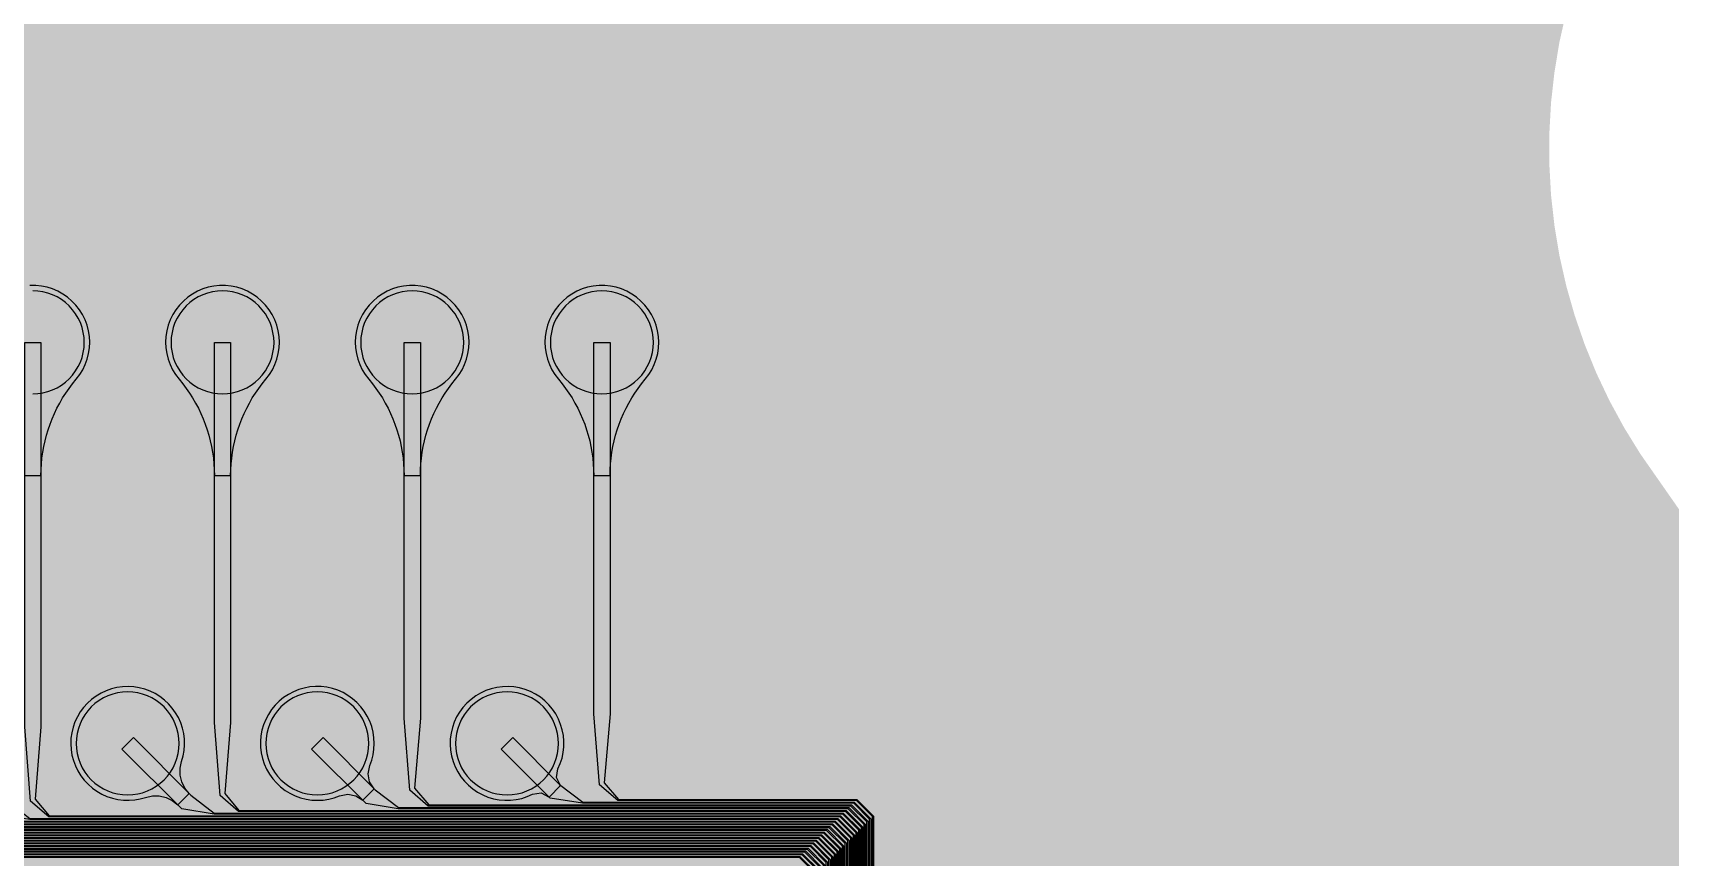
# Model space of a CAD drawing. Header units: metres. Extents: x -7220 to 10980, y -29667 to 1833.
# Drawn here: x 7943 to 10980, y -23992 to -22471 of the extents above; entities that cross this region are included whole.
import ezdxf

# ---------------------------------------------------------------- set-up
doc = ezdxf.new("R2010")
doc.units = ezdxf.units.M
for name, color, linetype in [('Metal1', 4, 'CONTINUOUS'), ('Polyimide', 7, 'CONTINUOUS'), ('Polyimide_Negative', 5, 'CONTINUOUS')]:
    doc.layers.add(name, color=color, linetype=linetype)

msp = doc.modelspace()

# ---------------------------------------------------------------- hatches: boundary and pattern name
at = {"layer": 'Polyimide'}
msp.add_hatch(color=7, dxfattribs=at).paths.add_polyline_path([(4099.4, -13861.6), (4142.6, -14152.8), (4214.2, -14438.4), (4313.4, -14715.5), (4439.2, -14981.7), (4590.6, -15234.2), (4766, -15470.7), (4963.7, -15688.8), (5181.8, -15886.5), (5418.3, -16061.9), (5670.8, -16213.3), (5936.9, -16339.1), (6214.1, -16438.3), (6499.7, -16509.9), (6790.9, -16553.1), (7085, -16567.5), (9980.4, -16567.5), (10058.8, -16571.4), (10136.4, -16582.9), (10212.6, -16601.9), (10286.5, -16628.4), (10357.5, -16662), (10424.8, -16702.3), (10487.9, -16749.1), (10546.1, -16801.8), (10598.8, -16860), (10645.6, -16923), (10685.9, -16990.4), (10719.5, -17061.4), (10745.9, -17135.3), (10765, -17211.4), (10776.5, -17289.1), (10780.4, -17367.5), (10780.4, -21957.3), (10741.6, -22012.9), (10706, -22070.6), (10673.6, -22130.1), (10644.5, -22191.4), (10618.9, -22254.2), (10596.8, -22318.2), (10578.3, -22383.5), (10563.4, -22449.6), (10552.2, -22516.5), (10544.7, -22583.8), (10541, -22651.5), (10541, -22719.3), (10544.7, -22787), (10552.2, -22854.4), (10563.4, -22921.2), (10578.3, -22987.4), (10596.8, -23052.6), (10618.9, -23116.7), (10644.5, -23179.5), (10673.6, -23240.7), (10706, -23300.3), (10741.6, -23357.9), (10780.4, -23413.5), (10780.4, -28667.5), (10776.5, -28745.9), (10765, -28823.6), (10745.9, -28899.7), (10719.5, -28973.6), (10685.9, -29044.6), (10645.6, -29112), (10598.8, -29175), (10546.1, -29233.2), (10487.9, -29285.9), (10424.8, -29332.7), (10357.5, -29373), (10286.5, -29406.6), (10212.6, -29433.1), (10136.4, -29452.1), (10058.8, -29463.6), (9980.4, -29467.5), (-6219.6, -29467.5), (-6298, -29463.6), (-6375.7, -29452.1), (-6451.9, -29433.1), (-6525.8, -29406.6), (-6596.7, -29373), (-6664.1, -29332.7), (-6727.1, -29285.9), (-6785.3, -29233.2), (-6838, -29175), (-6884.8, -29112), (-6925.2, -29044.6), (-6958.7, -28973.6), (-6985.2, -28899.7), (-7004.3, -28823.6), (-7015.8, -28745.9), (-7019.6, -28667.5), (-7019.6, -23426.3), (-6979.4, -23370.1), (-6942.3, -23311.6), (-6908.7, -23251.2), (-6878.5, -23189), (-6851.8, -23125.1), (-6828.8, -23059.9), (-6809.5, -22993.4), (-6794, -22926), (-6782.4, -22857.8), (-6774.6, -22789.1), (-6770.7, -22720), (-6770.7, -22650.8), (-6774.6, -22581.8), (-6782.4, -22513), (-6794, -22444.8), (-6809.5, -22377.4), (-6828.8, -22311), (-6851.8, -22245.7), (-6878.5, -22181.9), (-6908.7, -22119.7), (-6942.3, -22059.2), (-6979.4, -22000.8), (-7019.6, -21944.5), (-7019.6, -17367.5), (-7015.8, -17289.1), (-7004.3, -17211.4), (-6985.2, -17135.3), (-6958.7, -17061.4), (-6925.2, -16990.4), (-6884.8, -16923), (-6838, -16860), (-6785.3, -16801.8), (-6727.1, -16749.1), (-6664.1, -16702.3), (-6596.7, -16662), (-6525.8, -16628.4), (-6451.9, -16601.9), (-6375.7, -16582.9), (-6298, -16571.4), (-6219.6, -16567.5), (-3314, -16567.5), (-3019.9, -16553.1), (-2728.7, -16509.9), (-2443.1, -16438.3), (-2165.9, -16339.1), (-1899.8, -16213.3), (-1647.3, -16061.9), (-1410.8, -15886.5), (-1192.7, -15688.8), (-995, -15470.7), (-819.6, -15234.2), (-668.2, -14981.7), (-542.4, -14715.5), (-443.2, -14438.4), (-371.6, -14152.8), (-328.4, -13861.6), (-314, -13567.5), (-314, -13373.5), (-317.5, -13328.1), (-327.7, -13283.8), (-344.6, -13241.5), (-367.6, -13202.3), (-396.4, -13167), (-430.1, -13136.5), (-468, -13111.4), (-509.3, -13092.3), (-509.3, -13092.3), (-578.2, -13061.3), (-642.2, -13021.2), (-700.3, -12973), (-751.3, -12917.3), (-794.4, -12855.3), (-828.7, -12788.1), (-853.7, -12716.8), (-868.9, -12642.8), (-874, -12567.5), (-868.9, -12492.2), (-853.7, -12418.2), (-828.7, -12346.9), (-794.4, -12279.7), (-751.3, -12217.7), (-700.3, -12162), (-642.2, -12113.8), (-578.2, -12073.7), (-509.3, -12042.7), (-509.3, -12042.7), (-468, -12023.6), (-430.1, -11998.5), (-396.4, -11968), (-367.6, -11932.7), (-344.6, -11893.5), (-327.7, -11851.2), (-317.5, -11806.9), (-314, -11761.5), (-314, -11074.3), (-317.5, -11028.9), (-327.7, -10984.6), (-344.6, -10942.4), (-367.6, -10903.1), (-396.4, -10867.8), (-430.1, -10837.3), (-468, -10812.2), (-509.3, -10793.2), (-509.3, -10793.2), (-578.2, -10762.1), (-642.2, -10722.1), (-700.3, -10673.8), (-751.3, -10618.1), (-794.4, -10556.1), (-828.7, -10488.9), (-853.7, -10417.6), (-868.9, -10343.7), (-874, -10268.3), (-868.9, -10193), (-853.7, -10119), (-828.7, -10047.8), (-794.4, -9980.5), (-751.3, -9918.5), (-700.3, -9862.9), (-642.2, -9814.6), (-578.2, -9774.6), (-509.3, -9743.5), (-509.3, -9743.5), (-468, -9724.5), (-430.1, -9699.4), (-396.4, -9668.8), (-367.6, -9633.5), (-344.6, -9594.3), (-327.7, -9552), (-317.5, -9507.7), (-314, -9462.4), (-314, -8775.1), (-317.5, -8729.8), (-327.7, -8685.5), (-344.6, -8643.2), (-367.6, -8604), (-396.4, -8568.7), (-430.1, -8538.1), (-468, -8513), (-509.3, -8494), (-509.3, -8494), (-578.2, -8462.9), (-642.2, -8422.9), (-700.3, -8374.6), (-751.3, -8319), (-794.4, -8257), (-828.7, -8189.7), (-853.7, -8118.5), (-868.9, -8044.5), (-874, -7969.2), (-868.9, -7893.8), (-853.7, -7819.9), (-828.7, -7748.6), (-794.4, -7681.4), (-751.3, -7619.4), (-700.3, -7563.7), (-642.2, -7515.4), (-578.2, -7475.4), (-509.3, -7444.3), (-509.3, -7444.3), (-468, -7425.3), (-430.1, -7400.2), (-396.4, -7369.7), (-367.6, -7334.4), (-344.6, -7295.1), (-327.7, -7252.9), (-317.5, -7208.6), (-314, -7163.2), (-314, -6476), (-317.5, -6430.6), (-327.7, -6386.3), (-344.6, -6344), (-367.6, -6304.8), (-396.4, -6269.5), (-430.1, -6239), (-468, -6213.9), (-509.3, -6194.8), (-509.3, -6194.8), (-578.2, -6163.8), (-642.2, -6123.7), (-700.3, -6075.5), (-751.3, -6019.8), (-794.4, -5957.8), (-828.7, -5890.6), (-853.7, -5819.3), (-868.9, -5745.3), (-874, -5670), (-868.9, -5594.7), (-853.7, -5520.7), (-828.7, -5449.4), (-794.4, -5382.2), (-751.3, -5320.2), (-700.3, -5264.5), (-642.2, -5216.3), (-578.2, -5176.2), (-509.3, -5145.2), (-509.3, -5145.2), (-468, -5126.1), (-430.1, -5101), (-396.4, -5070.5), (-367.6, -5035.2), (-344.6, -4996), (-327.7, -4953.7), (-317.5, -4909.4), (-314, -4864), (-314, 380), (-314, 1532.5), (-269, 1532.5), (-268.8, 1525.6), (-268.1, 1518.8), (-267, 1512), (-265.4, 1505.3), (-263.4, 1498.7), (-261, 1492.3), (-258.2, 1486.1), (-254.9, 1480), (-251.3, 1474.2), (-247.3, 1468.6), (-242.9, 1463.3), (-238.2, 1458.3), (-233.2, 1453.6), (-227.9, 1449.2), (-222.3, 1445.2), (-216.5, 1441.6), (-210.4, 1438.3), (-204.2, 1435.5), (-197.8, 1433.1), (-191.2, 1431.1), (-184.5, 1429.5), (-177.7, 1428.4), (-170.9, 1427.7), (-164, 1427.5), (-157.1, 1427.7), (-150.3, 1428.4), (-143.5, 1429.5), (-136.8, 1431.1), (-130.2, 1433.1), (-123.8, 1435.5), (-117.6, 1438.3), (-111.5, 1441.6), (-105.7, 1445.2), (-100.1, 1449.2), (-94.8, 1453.6), (-89.8, 1458.3), (-85.1, 1463.3), (-80.7, 1468.6), (-76.7, 1474.2), (-73.1, 1480), (-69.8, 1486.1), (-67, 1492.3), (-64.6, 1498.7), (-62.6, 1505.3), (-61, 1512), (-59.9, 1518.8), (-59.2, 1525.6), (-59, 1532.5), (1786, 1532.5), (3835, 1532.5), (3835.2, 1539), (3835.9, 1545.6), (3836.9, 1552), (3838.4, 1558.4), (3840.3, 1564.6), (3842.6, 1570.8), (3845.3, 1576.7), (3848.4, 1582.5), (3851.9, 1588.1), (3855.7, 1593.4), (3859.8, 1598.4), (3864.3, 1603.2), (3869.1, 1607.7), (3874.1, 1611.8), (3879.4, 1615.6), (3885, 1619.1), (3890.8, 1622.2), (3896.7, 1624.9), (3902.9, 1627.2), (3909.1, 1629.1), (3915.5, 1630.6), (3921.9, 1631.6), (3928.5, 1632.3), (3935, 1632.5), (3941.5, 1632.3), (3948.1, 1631.6), (3954.5, 1630.6), (3960.9, 1629.1), (3967.1, 1627.2), (3973.3, 1624.9), (3979.2, 1622.2), (3985, 1619.1), (3990.6, 1615.6), (3995.9, 1611.8), (4000.9, 1607.7), (4005.7, 1603.2), (4010.2, 1598.4), (4014.3, 1593.4), (4018.1, 1588.1), (4021.6, 1582.5), (4024.7, 1576.7), (4027.4, 1570.8), (4029.7, 1564.6), (4031.6, 1558.4), (4033.1, 1552), (4034.1, 1545.6), (4034.8, 1539), (4035, 1532.5), (4085, 1532.5), (4085, 380), (4085, 330), (4085, -4864), (4088.5, -4909.4), (4098.7, -4953.7), (4115.6, -4996), (4138.6, -5035.2), (4167.4, -5070.5), (4201.1, -5101), (4239, -5126.1), (4280.3, -5145.2), (4280.3, -5145.2), (4349.2, -5176.2), (4413.2, -5216.3), (4471.3, -5264.5), (4522.3, -5320.2), (4565.4, -5382.2), (4599.7, -5449.4), (4624.7, -5520.7), (4639.9, -5594.7), (4645, -5670), (4639.9, -5745.3), (4624.7, -5819.3), (4599.7, -5890.6), (4565.4, -5957.8), (4522.3, -6019.8), (4471.3, -6075.5), (4413.2, -6123.7), (4349.2, -6163.8), (4280.3, -6194.8), (4239, -6213.9), (4201.1, -6239), (4167.4, -6269.5), (4138.6, -6304.8), (4115.6, -6344), (4098.7, -6386.3), (4088.5, -6430.6), (4085, -6476), (4085, -13567.5), (4099.4, -13861.6)])
at = {"layer": 'Polyimide_Negative'}
h = msp.add_hatch(color=7, dxfattribs=at)
h.paths.add_polyline_path([(-677.7, -11900.1), (-672.7, -11897), (-514, -11825.4), (-514, -11010.5), (-672.7, -10938.9), (-759.7, -10884.5), (-838.5, -10818.9), (-907.8, -10743.4), (-966.3, -10659.2), (-1013, -10567.8), (-1046.9, -10471.1), (-1067.5, -10370.6), (-1074.5, -10268.3), (-1040.7, -9768.4), (-677.7, -9600.9), (-672.7, -9597.8), (-514, -9526.2), (-514, -8711.3), (-672.7, -8639.7), (-759.7, -8585.3), (-838.5, -8519.8), (-907.8, -8444.2), (-966.3, -8360), (-1013, -8268.7), (-1046.9, -8171.9), (-1067.5, -8071.5), (-1074.5, -7969.2), (-1067.5, -7866.9), (-1046.9, -7766.4), (-1013, -7669.7), (-966.3, -7578.3), (-907.8, -7494.1), (-838.5, -7418.6), (-723.4, -7322.8), (-677.7, -7301.8), (-672.7, -7298.6), (-514, -7227), (-514, -6412.1), (-672.7, -6340.5), (-759.7, -6286.2), (-838.5, -6220.6), (-907.8, -6145), (-966.3, -6060.8), (-1013, -5969.5), (-1046.9, -5872.8), (-1067.5, -5772.3), (-1074.5, -5670), (-1067.5, -5567.7), (-1046.9, -5467.2), (-1013, -5370.5), (-966.3, -5279.2), (-907.8, -5195), (-838.5, -5119.4), (-723.4, -5023.7), (-677.7, -5002.6), (-672.7, -4999.5), (-514, -4927.9), (-514, 1732.5), (166.5, 1732.5), (1786, 1732.5), (3699.2, 1732.5), (3768.3, 1782), (3784.9, 1792.4), (3802.3, 1801.7), (3820.2, 1809.8), (3838.5, 1816.7), (3857.3, 1822.4), (3876.5, 1826.8), (3895.8, 1830), (3915.4, 1832), (3935, 1832.6), (3954.6, 1832), (3974.2, 1830), (3993.5, 1826.8), (4012.7, 1822.4), (4031.5, 1816.7), (4049.8, 1809.8), (4067.7, 1801.7), (4085.1, 1792.4), (4101.7, 1782), (4285, 1650.7), (4285, -4927.9), (4443.7, -4999.5), (4530.7, -5053.8), (4609.5, -5119.4), (4678.8, -5195), (4737.3, -5279.2), (4784, -5370.5), (4817.9, -5467.2), (4838.5, -5567.7), (4845.5, -5670), (4838.5, -5772.3), (4817.9, -5872.8), (4784, -5969.5), (4737.3, -6060.8), (4678.8, -6145), (4609.5, -6220.6), (4530.7, -6286.2), (4443.7, -6340.5), (4285, -6412.1), (4285, -13562.6), (4298.7, -13841.9), (4339, -14113.7), (4405.8, -14380.2), (4498.4, -14638.9), (4615.8, -14887.3), (4757.1, -15123), (4920.8, -15343.6), (5105.3, -15547.2), (5308.9, -15731.7), (5529.5, -15895.4), (5765.2, -16036.7), (6013.6, -16154.1), (6272.3, -16246.7), (6538.8, -16313.5), (6810.6, -16353.8), (7089.9, -16367.5), (9985.3, -16367.5), (10078.4, -16372.1), (10175.5, -16386.5), (10270.7, -16410.3), (10363.2, -16443.4), (10451.9, -16485.4), (10536.1, -16535.8), (10614.9, -16594.3), (10687.7, -16660.2), (10753.6, -16733), (10812, -16811.8), (10862.5, -16896), (10904.5, -16984.7), (10937.5, -17077.1), (10961.4, -17172.4), (10975.8, -17269.5), (10980.4, -17362.6), (10980.4, -22020.1), (10908.8, -22122.8), (10879, -22171), (10851.9, -22220.8), (10827.6, -22272.1), (10806.2, -22324.6), (10787.7, -22378.2), (10772.2, -22432.8), (10759.7, -22488.1), (10750.4, -22544.1), (10744.1, -22600.4), (10741, -22657.1), (10741, -22713.8), (10744.1, -22770.4), (10750.4, -22826.8), (10759.7, -22882.7), (10772.2, -22938.1), (10787.7, -22992.6), (10806.2, -23046.2), (10827.6, -23098.8), (10851.9, -23150), (10879, -23199.8), (10908.8, -23248.1), (10980.4, -23350.7), (10980.4, -28672.4), (10975.8, -28765.5), (10961.4, -28862.6), (10937.5, -28957.9), (10904.5, -29050.3), (10862.5, -29139), (10812, -29223.2), (10753.6, -29302), (10687.7, -29374.8), (10614.9, -29440.7), (10536.1, -29499.2), (10451.9, -29549.6), (10363.2, -29591.6), (10270.7, -29624.7), (10175.5, -29648.5), (10078.4, -29662.9), (9985.3, -29667.5), (-6224.5, -29667.5), (-6317.7, -29662.9), (-6414.8, -29648.5), (-6510, -29624.7), (-6602.4, -29591.6), (-6691.1, -29549.6), (-6775.3, -29499.2), (-6854.2, -29440.7), (-6926.9, -29374.8), (-6992.8, -29302), (-7051.3, -29223.2), (-7101.8, -29139), (-7143.7, -29050.3), (-7176.8, -28957.9), (-7200.6, -28862.6), (-7215.1, -28765.5), (-7219.6, -28672.4), (-7219.6, -23362.1), (-7145.3, -23258.2), (-7114.3, -23209.4), (-7086.1, -23158.8), (-7060.8, -23106.7), (-7038.6, -23053.3), (-7019.3, -22998.7), (-7003.2, -22943.1), (-6990.2, -22886.7), (-6980.5, -22829.7), (-6973.9, -22772.2), (-6970.7, -22714.4), (-6970.7, -22656.5), (-6973.9, -22598.7), (-6980.5, -22541.2), (-6990.2, -22484.1), (-7003.2, -22427.7), (-7019.3, -22372.1), (-7038.6, -22317.6), (-7060.8, -22264.1), (-7086.1, -22212.1), (-7114.3, -22161.5), (-7145.3, -22112.6), (-7219.6, -22008.7), (-7219.6, -17362.6), (-7215.1, -17269.5), (-7200.6, -17172.4), (-7176.8, -17077.1), (-7143.7, -16984.7), (-7101.8, -16896), (-7051.3, -16811.8), (-6992.8, -16733), (-6926.9, -16660.2), (-6854.2, -16594.3), (-6775.3, -16535.8), (-6691.1, -16485.4), (-6602.4, -16443.4), (-6510, -16410.3), (-6414.8, -16386.5), (-6317.7, -16372.1), (-6224.5, -16367.5), (-3318.9, -16367.5), (-3039.6, -16353.8), (-2767.8, -16313.5), (-2501.3, -16246.7), (-2242.6, -16154.1), (-1994.2, -16036.7), (-1758.5, -15895.4), (-1537.9, -15731.7), (-1334.3, -15547.2), (-1149.8, -15343.6), (-986.1, -15123), (-844.8, -14887.3), (-727.4, -14638.9), (-634.8, -14380.2), (-568, -14113.7), (-527.7, -13841.9), (-514, -13562.6), (-514, -13309.6), (-672.7, -13238), (-759.7, -13183.7), (-838.5, -13118.1), (-907.8, -13042.5), (-966.3, -12958.3), (-1013, -12867), (-1046.9, -12770.2), (-1067.5, -12669.8), (-1074.5, -12567.5), (-1040.7, -12067.5), (-677.7, -11900.1)])
h.paths.add_polyline_path([(4085, -13567.5), (4085, -6476), (4088.5, -6430.6), (4098.7, -6386.3), (4115.6, -6344), (4138.6, -6304.8), (4167.4, -6269.5), (4201.1, -6239), (4239, -6213.9), (4280.3, -6194.8), (4349.2, -6163.8), (4413.2, -6123.7), (4471.3, -6075.5), (4522.3, -6019.8), (4565.4, -5957.8), (4599.7, -5890.6), (4624.7, -5819.3), (4639.9, -5745.3), (4645, -5670), (4639.9, -5594.7), (4624.7, -5520.7), (4599.7, -5449.4), (4565.4, -5382.2), (4522.3, -5320.2), (4471.3, -5264.5), (4413.2, -5216.3), (4349.2, -5176.2), (4280.3, -5145.2), (4280.3, -5145.2), (4239, -5126.1), (4201.1, -5101), (4167.4, -5070.5), (4138.6, -5035.2), (4115.6, -4996), (4098.7, -4953.7), (4088.5, -4909.4), (4085, -4864), (4085, 330), (4085, 380), (4085, 1532.5), (4035, 1532.5), (4034.8, 1539), (4034.1, 1545.6), (4033.1, 1552), (4031.6, 1558.4), (4029.7, 1564.6), (4027.4, 1570.8), (4024.7, 1576.7), (4021.6, 1582.5), (4018.1, 1588.1), (4014.3, 1593.4), (4010.2, 1598.4), (4005.7, 1603.2), (4000.9, 1607.7), (3995.9, 1611.8), (3990.6, 1615.6), (3985, 1619.1), (3979.2, 1622.2), (3973.3, 1624.9), (3967.1, 1627.2), (3960.9, 1629.1), (3954.5, 1630.6), (3948.1, 1631.6), (3941.5, 1632.3), (3935, 1632.5), (3928.5, 1632.3), (3921.9, 1631.6), (3915.5, 1630.6), (3909.1, 1629.1), (3902.9, 1627.2), (3896.7, 1624.9), (3890.8, 1622.2), (3885, 1619.1), (3879.4, 1615.6), (3874.1, 1611.8), (3869.1, 1607.7), (3864.3, 1603.2), (3859.8, 1598.4), (3855.7, 1593.4), (3851.9, 1588.1), (3848.4, 1582.5), (3845.3, 1576.7), (3842.6, 1570.8), (3840.3, 1564.6), (3838.4, 1558.4), (3836.9, 1552), (3835.9, 1545.6), (3835.2, 1539), (3835, 1532.5), (1786, 1532.5), (-59, 1532.5), (-59.2, 1525.6), (-59.9, 1518.8), (-61, 1512), (-62.6, 1505.3), (-64.6, 1498.7), (-67, 1492.3), (-69.8, 1486.1), (-73.1, 1480), (-76.7, 1474.2), (-80.7, 1468.6), (-85.1, 1463.3), (-89.8, 1458.3), (-94.8, 1453.6), (-100.1, 1449.2), (-105.7, 1445.2), (-111.5, 1441.6), (-117.6, 1438.3), (-123.8, 1435.5), (-130.2, 1433.1), (-136.8, 1431.1), (-143.5, 1429.5), (-150.3, 1428.4), (-157.1, 1427.7), (-164, 1427.5), (-170.9, 1427.7), (-177.7, 1428.4), (-184.5, 1429.5), (-191.2, 1431.1), (-197.8, 1433.1), (-204.2, 1435.5), (-210.4, 1438.3), (-216.5, 1441.6), (-222.3, 1445.2), (-227.9, 1449.2), (-233.2, 1453.6), (-238.2, 1458.3), (-242.9, 1463.3), (-247.3, 1468.6), (-251.3, 1474.2), (-254.9, 1480), (-258.2, 1486.1), (-261, 1492.3), (-263.4, 1498.7), (-265.4, 1505.3), (-267, 1512), (-268.1, 1518.8), (-268.8, 1525.6), (-269, 1532.5), (-314, 1532.5), (-314, 380), (-314, -4864), (-317.5, -4909.4), (-327.7, -4953.7), (-344.6, -4996), (-367.6, -5035.2), (-396.4, -5070.5), (-430.1, -5101), (-468, -5126.1), (-509.3, -5145.2), (-509.3, -5145.2), (-578.2, -5176.2), (-642.2, -5216.3), (-700.3, -5264.5), (-751.3, -5320.2), (-794.4, -5382.2), (-828.7, -5449.4), (-853.7, -5520.7), (-868.9, -5594.7), (-874, -5670), (-868.9, -5745.3), (-853.7, -5819.3), (-828.7, -5890.6), (-794.4, -5957.8), (-751.3, -6019.8), (-700.3, -6075.5), (-642.2, -6123.7), (-578.2, -6163.8), (-509.3, -6194.8), (-509.3, -6194.8), (-468, -6213.9), (-430.1, -6239), (-396.4, -6269.5), (-367.6, -6304.8), (-344.6, -6344), (-327.7, -6386.3), (-317.5, -6430.6), (-314, -6476), (-314, -7163.2), (-317.5, -7208.6), (-327.7, -7252.9), (-344.6, -7295.1), (-367.6, -7334.4), (-396.4, -7369.7), (-430.1, -7400.2), (-468, -7425.3), (-509.3, -7444.3), (-509.3, -7444.3), (-578.2, -7475.4), (-642.2, -7515.4), (-700.3, -7563.7), (-751.3, -7619.4), (-794.4, -7681.4), (-828.7, -7748.6), (-853.7, -7819.9), (-868.9, -7893.8), (-874, -7969.2), (-868.9, -8044.5), (-853.7, -8118.5), (-828.7, -8189.7), (-794.4, -8257), (-751.3, -8319), (-700.3, -8374.6), (-642.2, -8422.9), (-578.2, -8462.9), (-509.3, -8494), (-509.3, -8494), (-468, -8513), (-430.1, -8538.1), (-396.4, -8568.7), (-367.6, -8604), (-344.6, -8643.2), (-327.7, -8685.5), (-317.5, -8729.8), (-314, -8775.1), (-314, -9462.4), (-317.5, -9507.7), (-327.7, -9552), (-344.6, -9594.3), (-367.6, -9633.5), (-396.4, -9668.8), (-430.1, -9699.4), (-468, -9724.5), (-509.3, -9743.5), (-509.3, -9743.5), (-578.2, -9774.6), (-642.2, -9814.6), (-700.3, -9862.9), (-751.3, -9918.5), (-794.4, -9980.5), (-828.7, -10047.8), (-853.7, -10119), (-868.9, -10193), (-874, -10268.3), (-868.9, -10343.7), (-853.7, -10417.6), (-828.7, -10488.9), (-794.4, -10556.1), (-751.3, -10618.1), (-700.3, -10673.8), (-642.2, -10722.1), (-578.2, -10762.1), (-509.3, -10793.2), (-509.3, -10793.2), (-468, -10812.2), (-430.1, -10837.3), (-396.4, -10867.8), (-367.6, -10903.1), (-344.6, -10942.4), (-327.7, -10984.6), (-317.5, -11028.9), (-314, -11074.3), (-314, -11761.5), (-317.5, -11806.9), (-327.7, -11851.2), (-344.6, -11893.5), (-367.6, -11932.7), (-396.4, -11968), (-430.1, -11998.5), (-468, -12023.6), (-509.3, -12042.7), (-509.3, -12042.7), (-578.2, -12073.7), (-642.2, -12113.8), (-700.3, -12162), (-751.3, -12217.7), (-794.4, -12279.7), (-828.7, -12346.9), (-853.7, -12418.2), (-868.9, -12492.2), (-874, -12567.5), (-868.9, -12642.8), (-853.7, -12716.8), (-828.7, -12788.1), (-794.4, -12855.3), (-751.3, -12917.3), (-700.3, -12973), (-642.2, -13021.2), (-578.2, -13061.3), (-509.3, -13092.3), (-509.3, -13092.3), (-468, -13111.4), (-430.1, -13136.5), (-396.4, -13167), (-367.6, -13202.3), (-344.6, -13241.5), (-327.7, -13283.8), (-317.5, -13328.1), (-314, -13373.5), (-314, -13567.5), (-328.4, -13861.6), (-371.6, -14152.8), (-443.2, -14438.4), (-542.4, -14715.5), (-668.2, -14981.7), (-819.6, -15234.2), (-995, -15470.7), (-1192.7, -15688.8), (-1410.8, -15886.5), (-1647.3, -16061.9), (-1899.8, -16213.3), (-2165.9, -16339.1), (-2443.1, -16438.3), (-2728.7, -16509.9), (-3019.9, -16553.1), (-3314, -16567.5), (-6219.6, -16567.5), (-6298, -16571.4), (-6375.7, -16582.9), (-6451.9, -16601.9), (-6525.8, -16628.4), (-6596.7, -16662), (-6664.1, -16702.3), (-6727.1, -16749.1), (-6785.3, -16801.8), (-6838, -16860), (-6884.8, -16923), (-6925.2, -16990.4), (-6958.7, -17061.4), (-6985.2, -17135.3), (-7004.3, -17211.4), (-7015.8, -17289.1), (-7019.6, -17367.5), (-7019.6, -21944.5), (-6979.4, -22000.8), (-6942.3, -22059.2), (-6908.7, -22119.7), (-6878.5, -22181.9), (-6851.8, -22245.7), (-6828.8, -22311), (-6809.5, -22377.4), (-6794, -22444.8), (-6782.4, -22513), (-6774.6, -22581.8), (-6770.7, -22650.8), (-6770.7, -22720), (-6774.6, -22789.1), (-6782.4, -22857.8), (-6794, -22926), (-6809.5, -22993.4), (-6828.8, -23059.9), (-6851.8, -23125.1), (-6878.5, -23189), (-6908.7, -23251.2), (-6942.3, -23311.6), (-6979.4, -23370.1), (-7019.6, -23426.3), (-7019.6, -28667.5), (-7015.8, -28745.9), (-7004.3, -28823.6), (-6985.2, -28899.7), (-6958.7, -28973.6), (-6925.2, -29044.6), (-6884.8, -29112), (-6838, -29175), (-6785.3, -29233.2), (-6727.1, -29285.9), (-6664.1, -29332.7), (-6596.7, -29373), (-6525.8, -29406.6), (-6451.9, -29433.1), (-6375.7, -29452.1), (-6298, -29463.6), (-6219.6, -29467.5), (9980.4, -29467.5), (10058.8, -29463.6), (10136.4, -29452.1), (10212.6, -29433.1), (10286.5, -29406.6), (10357.5, -29373), (10424.8, -29332.7), (10487.9, -29285.9), (10546.1, -29233.2), (10598.8, -29175), (10645.6, -29112), (10685.9, -29044.6), (10719.5, -28973.6), (10745.9, -28899.7), (10765, -28823.6), (10776.5, -28745.9), (10780.4, -28667.5), (10780.4, -23413.5), (10741.6, -23357.9), (10706, -23300.3), (10673.6, -23240.7), (10644.5, -23179.5), (10618.9, -23116.7), (10596.8, -23052.6), (10578.3, -22987.4), (10563.4, -22921.2), (10552.2, -22854.4), (10544.7, -22787), (10541, -22719.3), (10541, -22651.5), (10544.7, -22583.8), (10552.2, -22516.5), (10563.4, -22449.6), (10578.3, -22383.5), (10596.8, -22318.2), (10618.9, -22254.2), (10644.5, -22191.4), (10673.6, -22130.1), (10706, -22070.6), (10741.6, -22012.9), (10780.4, -21957.3), (10780.4, -17367.5), (10776.5, -17289.1), (10765, -17211.4), (10745.9, -17135.3), (10719.5, -17061.4), (10685.9, -16990.4), (10645.6, -16923), (10598.8, -16860), (10546.1, -16801.8), (10487.9, -16749.1), (10424.8, -16702.3), (10357.5, -16662), (10286.5, -16628.4), (10212.6, -16601.9), (10136.4, -16582.9), (10058.8, -16571.4), (9980.4, -16567.5), (7085, -16567.5), (6790.9, -16553.1), (6499.7, -16509.9), (6214.1, -16438.3), (5936.9, -16339.1), (5670.8, -16213.3), (5418.3, -16061.9), (5181.8, -15886.5), (4963.7, -15688.8), (4766, -15470.7), (4590.6, -15234.2), (4439.2, -14981.7), (4313.4, -14715.5), (4214.2, -14438.4), (4142.6, -14152.8), (4099.4, -13861.6), (4085, -13567.5)], flags=0)

# ---------------------------------------------------------------- linework, layer by layer
at = {"layer": 'Metal1'}
for points in [[(2203.9, -18191.7), (2203.9, -25376.6), (2233.3, -25406), (9462.5, -25406), (9491.9, -25376.6), (9491.9, -23917.4), (9462.5, -23888), (9022.5, -23888), (8988.4, -23858.8), (8977.9, -23728), (8977.9, -23042.5), (9007.9, -23042.5), (9007.9, -23728), (8997.3, -23855.2), (9023.3, -23886), (9463.3, -23886), (9493.9, -23916.6), (9493.9, -25377.4), (9463.3, -25408), (2232.5, -25408), (2201.9, -25377.4), (2201.9, -18191.7)], [(2208.9, -18191.7), (2208.9, -25371.6), (2238.3, -25401), (9457.5, -25401), (9486.9, -25371.6), (9486.9, -23922.4), (9457.5, -23893), (8957.2, -23893), (8897.7, -23883.5), (8807.3, -23793.1), (8828.5, -23771.9), (8914.7, -23858.1), (8957.6, -23891), (9458.3, -23891), (9488.9, -23921.6), (9488.9, -25372.4), (9458.3, -25403), (2237.5, -25403), (2206.9, -25372.4), (2206.9, -18191.7)], [(2213.9, -18191.7), (2213.9, -25366.6), (2243.3, -25396), (9452.5, -25396), (9481.9, -25366.6), (9481.9, -23927.4), (9452.5, -23898), (8672.5, -23898), (8638.4, -23868.8), (8627.9, -23736), (8627.9, -23042.5), (8657.9, -23042.5), (8657.9, -23736), (8647.3, -23865.2), (8673.3, -23896), (9453.3, -23896), (9483.9, -23926.6), (9483.9, -25367.4), (9453.3, -25398), (2242.5, -25398), (2211.9, -25367.4), (2211.9, -18191.7)], [(2218.9, -18191.7), (2218.9, -25361.6), (2248.3, -25391), (9447.5, -25391), (9476.9, -25361.6), (9476.9, -23932.4), (9447.5, -23903), (8617.2, -23903), (8557.7, -23893.5), (8457.3, -23793.1), (8478.5, -23771.9), (8574.7, -23868.1), (8617.6, -23901), (9448.3, -23901), (9478.9, -23931.6), (9478.9, -25362.4), (9448.3, -25393), (2247.5, -25393), (2216.9, -25362.4), (2216.9, -18191.7)], [(2223.9, -18191.7), (2223.9, -25356.6), (2253.3, -25386), (9442.5, -25386), (9471.9, -25356.6), (9471.9, -23937.4), (9442.5, -23908), (8322.5, -23908), (8288.5, -23878.8), (8277.9, -23744), (8277.9, -23042.5), (8307.9, -23042.5), (8307.9, -23744), (8297.3, -23875.2), (8323.3, -23906), (9443.3, -23906), (9473.9, -23936.6), (9473.9, -25357.4), (9443.3, -25388), (2252.5, -25388), (2221.9, -25357.4), (2221.9, -18191.7)], [(2228.9, -18191.7), (2228.9, -25351.6), (2258.3, -25381), (9437.5, -25381), (9466.9, -25351.6), (9466.9, -23942.4), (9437.5, -23913), (8277.2, -23913), (8217.7, -23903.5), (8107.3, -23793.1), (8128.5, -23771.9), (8234.7, -23878.1), (8277.6, -23911), (9438.3, -23911), (9468.9, -23941.6), (9468.9, -25352.4), (9438.3, -25383), (2257.5, -25383), (2226.9, -25352.4), (2226.9, -18191.7)], [(2233.9, -18191.7), (2233.9, -25346.6), (2263.3, -25376), (9432.5, -25376), (9461.9, -25346.6), (9461.9, -23947.4), (9432.5, -23918), (7972.5, -23918), (7938.5, -23888.8), (7927.9, -23752), (7927.9, -23042.5), (7957.9, -23042.5), (7957.9, -23752), (7947.2, -23885.2), (7973.3, -23916), (9433.3, -23916), (9463.9, -23946.6), (9463.9, -25347.4), (9433.3, -25378), (2262.5, -25378), (2231.9, -25347.4), (2231.9, -18191.7)], [(2238.9, -18191.7), (2238.9, -25341.6), (2268.3, -25371), (9427.5, -25371), (9456.9, -25341.6), (9456.9, -23952.4), (9427.5, -23923), (7937.2, -23923), (7877.7, -23913.5), (7757.3, -23793.1), (7778.5, -23771.9), (7894.7, -23888.1), (7937.6, -23921), (9428.3, -23921), (9458.9, -23951.6), (9458.9, -25342.4), (9428.3, -25373), (2267.5, -25373), (2236.9, -25342.4), (2236.9, -18191.7)], [(2243.9, -18191.7), (2243.9, -25336.6), (2273.3, -25366), (9422.5, -25366), (9451.9, -25336.6), (9451.9, -23957.4), (9422.5, -23928), (7622.5, -23928), (7588.6, -23898.8), (7577.9, -23760), (7577.9, -23042.5), (7607.9, -23042.5), (7607.9, -23760), (7597.2, -23895.2), (7623.3, -23926), (9423.3, -23926), (9453.9, -23956.6), (9453.9, -25337.4), (9423.3, -25368), (2272.5, -25368), (2241.9, -25337.4), (2241.9, -18191.7)], [(2248.9, -18191.7), (2248.9, -25331.6), (2278.3, -25361), (9417.5, -25361), (9446.9, -25331.6), (9446.9, -23962.4), (9417.5, -23933), (7597.2, -23933), (7539, -23921.4), (7527.3, -23913.1), (7407.3, -23793.1), (7428.5, -23771.9), (7548.5, -23891.9), (7553.3, -23900.1), (7597.6, -23931), (9418.3, -23931), (9448.9, -23961.6), (9448.9, -25332.4), (9418.3, -25363), (2277.5, -25363), (2246.9, -25332.4), (2246.9, -18191.7)], [(2253.9, -18191.7), (2253.9, -25326.6), (2283.3, -25356), (9412.5, -25356), (9441.9, -25326.6), (9441.9, -23967.4), (9412.5, -23938), (7272.5, -23938), (7238.6, -23908.8), (7227.9, -23768), (7227.9, -23042.5), (7257.9, -23042.5), (7257.9, -23768), (7247.1, -23905.2), (7273.3, -23936), (9413.3, -23936), (9443.9, -23966.6), (9443.9, -25327.4), (9413.3, -25358), (2282.5, -25358), (2251.9, -25327.4), (2251.9, -18191.7)], [(2258.9, -18191.7), (2258.9, -25321.6), (2288.3, -25351), (9407.5, -25351), (9436.9, -25321.6), (9436.9, -23972.4), (9407.5, -23943), (7257.2, -23943), (7200.2, -23929.7), (7177.3, -23913.1), (7057.3, -23793.1), (7078.5, -23771.9), (7198.5, -23891.9), (7212.1, -23911.8), (7257.6, -23941), (9408.3, -23941), (9438.9, -23971.6), (9438.9, -25322.4), (9408.3, -25353), (2287.5, -25353), (2256.9, -25322.4), (2256.9, -18191.7)], [(2263.9, -18191.7), (2263.9, -25316.6), (2293.3, -25346), (9402.5, -25346), (9431.9, -25316.6), (9431.9, -23977.4), (9402.5, -23948), (6922.5, -23948), (6888.6, -23918.8), (6877.9, -23776), (6877.9, -23042.5), (6907.9, -23042.5), (6907.9, -23776), (6897.1, -23915.2), (6923.3, -23946), (9403.3, -23946), (9433.9, -23976.6), (9433.9, -25317.4), (9403.3, -25348), (2292.5, -25348), (2261.9, -25317.4), (2261.9, -18191.7)], [(2268.9, -18191.7), (2268.9, -25311.6), (2298.3, -25341), (9397.5, -25341), (9426.9, -25311.6), (9426.9, -23982.4), (9397.5, -23953), (6917.2, -23953), (6861, -23938.5), (6827.3, -23913.1), (6707.3, -23793.1), (6728.5, -23771.9), (6848.5, -23891.9), (6871.3, -23923), (6917.6, -23951), (9398.3, -23951), (9428.9, -23981.6), (9428.9, -25312.4), (9398.3, -25343), (2297.5, -25343), (2266.9, -25312.4), (2266.9, -18191.7)], [(2273.9, -18191.7), (2273.9, -25306.6), (2303.3, -25336), (9392.5, -25336), (9421.9, -25306.6), (9421.9, -23987.4), (9392.5, -23958), (6572.5, -23958), (6538.7, -23928.7), (6527.9, -23784), (6527.9, -23042.5), (6557.9, -23042.5), (6557.9, -23784), (6547.1, -23925.3), (6573.3, -23956), (9393.3, -23956), (9423.9, -23986.6), (9423.9, -25307.4), (9393.3, -25338), (2302.5, -25338), (2271.9, -25307.4), (2271.9, -18191.7)], [(2278.9, -18191.7), (2278.9, -25301.6), (2308.3, -25331), (9387.5, -25331), (9416.9, -25301.6), (9416.9, -23992.4), (9387.5, -23963), (6538.9, -23963), (6484, -23946.5), (6461, -23925.2), (6356.1, -23791.8), (6379.7, -23773.2), (6484.6, -23906.6), (6497.1, -23930.3), (6539.3, -23961), (9388.3, -23961), (9418.9, -23991.6), (9418.9, -25302.4), (9388.3, -25333), (2307.5, -25333), (2276.9, -25302.4), (2276.9, -18191.7)], [(2283.9, -18191.7), (2283.9, -25296.6), (2313.3, -25326), (9382.5, -25326), (9411.9, -25296.6), (9411.9, -23997.4), (9382.5, -23968), (6222.5, -23968), (6188.7, -23938.7), (6177.9, -23792), (6177.9, -23042.5), (6207.9, -23042.5), (6207.9, -23792), (6197, -23935.3), (6223.3, -23966), (9383.3, -23966), (9413.9, -23996.6), (9413.9, -25297.4), (9383.3, -25328), (2312.5, -25328), (2281.9, -25297.4), (2281.9, -18191.7)], [(2288.9, -18191.7), (2288.9, -25291.6), (2318.3, -25321), (9377.5, -25321), (9406.9, -25291.6), (9406.9, -24002.4), (9377.5, -23973), (6188.9, -23973), (6135, -23955.3), (6107.3, -23927.5), (6005.8, -23791.5), (6029.9, -23773.5), (6131.3, -23909.6), (6147.3, -23940.6), (6189.3, -23971), (9378.3, -23971), (9408.9, -24001.6), (9408.9, -25292.4), (9378.3, -25323), (2317.5, -25323), (2286.9, -25292.4), (2286.9, -18191.7)], [(2293.9, -18191.7), (2293.9, -25286.6), (2323.3, -25316), (9372.5, -25316), (9401.9, -25286.6), (9401.9, -24007.4), (9372.5, -23978), (5872.5, -23978), (5838.7, -23948.7), (5827.9, -23800), (5827.9, -23042.5), (5857.9, -23042.5), (5857.9, -23800), (5847, -23945.3), (5873.3, -23976), (9373.3, -23976), (9403.9, -24006.6), (9403.9, -25287.4), (9373.3, -25318), (2322.5, -25318), (2291.9, -25287.4), (2291.9, -18191.7)], [(2298.9, -18191.7), (2298.9, -25281.6), (2328.3, -25311), (9367.5, -25311), (9396.9, -25281.6), (9396.9, -24012.4), (9367.5, -23983), (5838.8, -23983), (5785.9, -23964.2), (5753.7, -23929.7), (5655.6, -23791.2), (5680.1, -23773.8), (5778.2, -23912.4), (5797.6, -23950.8), (5839.3, -23981), (9368.3, -23981), (9398.9, -24011.6), (9398.9, -25282.4), (9368.3, -25313), (2327.5, -25313), (2296.9, -25282.4), (2296.9, -18191.7)], [(2303.9, -18191.7), (2303.9, -25276.6), (2333.3, -25306), (9362.5, -25306), (9391.9, -25276.6), (9391.9, -24017.4), (9362.5, -23988), (5522.5, -23988), (5488.8, -23958.7), (5477.9, -23808), (5477.9, -23042.5), (5507.9, -23042.5), (5507.9, -23808), (5497, -23955.3), (5523.3, -23986), (9363.3, -23986), (9393.9, -24016.6), (9393.9, -25277.4), (9363.3, -25308), (2332.5, -25308), (2301.9, -25277.4), (2301.9, -18191.7)], [(2308.9, -18191.7), (2308.9, -25271.6), (2338.3, -25301), (9357.5, -25301), (9386.9, -25271.6), (9386.9, -24022.4), (9357.5, -23993), (5488.8, -23993), (5436.8, -23973.3), (5400.3, -23931.6), (5305.4, -23790.9), (5330.3, -23774.1), (5425.2, -23914.8), (5447.8, -23961), (5489.3, -23991), (9358.3, -23991), (9388.9, -24021.6), (9388.9, -25272.4), (9358.3, -25303), (2337.5, -25303), (2306.9, -25272.4), (2306.9, -18191.7)], [(7927.9, -23288.1), (7957.9, -23288.1), (7957.9, -23288.1), (7958.1, -23277.3), (7958.7, -23266.6), (7959.8, -23255.9), (7961.2, -23245.3), (7963.1, -23234.7), (7965.4, -23224.2), (7968.1, -23213.9), (7971.2, -23203.6), (7974.7, -23193.4), (7978.6, -23183.4), (7982.8, -23173.6), (7987.5, -23163.9), (7992.5, -23154.4), (7997.9, -23145.1), (8003.7, -23136.1), (8009.8, -23127.3), (8016.2, -23118.7), (8023, -23110.4), (8029.4, -23101.9), (8035, -23092.9), (8039.6, -23083.3), (8043.2, -23073.4), (8045.8, -23063.1), (8047.4, -23052.6), (8047.9, -23042), (8047.3, -23031.4), (8045.6, -23020.9), (8042.9, -23010.7), (8039.2, -23000.8), (8034.5, -22991.3), (8028.9, -22982.3), (8022.4, -22973.9), (8015, -22966.2), (8007, -22959.3), (7998.3, -22953.3), (7989, -22948.2), (7979.2, -22944), (7969.1, -22940.8), (7958.7, -22938.7), (7948.2, -22937.6), (7937.6, -22937.6)]]:
    msp.add_lwpolyline(points, dxfattribs=at)
for points in [[(8307.9, -23288.1), (8308.1, -23277.3), (8308.7, -23266.6), (8309.8, -23255.9), (8311.2, -23245.3), (8313.1, -23234.7), (8315.4, -23224.2), (8318.1, -23213.9), (8321.2, -23203.6), (8324.7, -23193.4), (8328.6, -23183.4), (8332.8, -23173.6), (8337.5, -23163.9), (8342.5, -23154.4), (8347.9, -23145.1), (8353.7, -23136.1), (8359.8, -23127.3), (8366.2, -23118.7), (8373, -23110.4), (8379.4, -23101.9), (8385, -23092.9), (8389.6, -23083.3), (8393.2, -23073.4), (8395.8, -23063.1), (8397.4, -23052.6), (8397.9, -23042), (8397.3, -23031.4), (8395.6, -23020.9), (8392.9, -23010.7), (8389.2, -23000.8), (8384.5, -22991.3), (8378.9, -22982.3), (8372.4, -22973.9), (8365, -22966.2), (8357, -22959.3), (8348.3, -22953.3), (8339, -22948.2), (8329.2, -22944), (8319.1, -22940.8), (8308.7, -22938.7), (8298.2, -22937.6), (8287.6, -22937.6), (8277, -22938.7), (8266.6, -22940.8), (8256.5, -22944), (8246.8, -22948.2), (8237.5, -22953.3), (8228.8, -22959.3), (8220.7, -22966.2), (8213.4, -22973.9), (8206.9, -22982.3), (8201.2, -22991.3), (8196.5, -23000.8), (8192.8, -23010.7), (8190.1, -23020.9), (8188.5, -23031.4), (8187.9, -23042), (8188.4, -23052.6), (8189.9, -23063.1), (8192.5, -23073.4), (8196.1, -23083.3), (8200.8, -23092.9), (8206.3, -23101.9), (8212.7, -23110.4), (8219.5, -23118.7), (8226, -23127.3), (8232.1, -23136.1), (8237.8, -23145.1), (8243.2, -23154.4), (8248.3, -23163.9), (8252.9, -23173.6), (8257.2, -23183.4), (8261.1, -23193.4), (8264.6, -23203.6), (8267.7, -23213.9), (8270.4, -23224.2), (8272.7, -23234.7), (8274.5, -23245.3), (8276, -23255.9), (8277, -23266.6), (8277.7, -23277.3), (8277.9, -23288.1), (8307.9, -23288.1)], [(8657.9, -23288.1), (8658.1, -23277.3), (8658.7, -23266.6), (8659.8, -23255.9), (8661.2, -23245.3), (8663.1, -23234.7), (8665.4, -23224.2), (8668.1, -23213.9), (8671.2, -23203.6), (8674.7, -23193.4), (8678.6, -23183.4), (8682.8, -23173.6), (8687.5, -23163.9), (8692.5, -23154.4), (8697.9, -23145.1), (8703.7, -23136.1), (8709.8, -23127.3), (8716.2, -23118.7), (8723, -23110.4), (8729.4, -23101.9), (8735, -23092.9), (8739.6, -23083.3), (8743.2, -23073.4), (8745.8, -23063.1), (8747.4, -23052.6), (8747.9, -23042), (8747.3, -23031.4), (8745.6, -23020.9), (8742.9, -23010.7), (8739.2, -23000.8), (8734.5, -22991.3), (8728.9, -22982.3), (8722.4, -22973.9), (8715, -22966.2), (8707, -22959.3), (8698.3, -22953.3), (8689, -22948.2), (8679.2, -22944), (8669.1, -22940.8), (8658.7, -22938.7), (8648.2, -22937.6), (8637.6, -22937.6), (8627, -22938.7), (8616.6, -22940.8), (8606.5, -22944), (8596.8, -22948.2), (8587.5, -22953.3), (8578.8, -22959.3), (8570.7, -22966.2), (8563.4, -22973.9), (8556.9, -22982.3), (8551.2, -22991.3), (8546.5, -23000.8), (8542.8, -23010.7), (8540.1, -23020.9), (8538.5, -23031.4), (8537.9, -23042), (8538.4, -23052.6), (8539.9, -23063.1), (8542.5, -23073.4), (8546.1, -23083.3), (8550.8, -23092.9), (8556.3, -23101.9), (8562.7, -23110.4), (8569.5, -23118.7), (8576, -23127.3), (8582.1, -23136.1), (8587.8, -23145.1), (8593.2, -23154.4), (8598.3, -23163.9), (8602.9, -23173.6), (8607.2, -23183.4), (8611.1, -23193.4), (8614.6, -23203.6), (8617.7, -23213.9), (8620.4, -23224.2), (8622.7, -23234.7), (8624.5, -23245.3), (8626, -23255.9), (8627, -23266.6), (8627.7, -23277.3), (8627.9, -23288.1), (8657.9, -23288.1)], [(9007.9, -23288.1), (9008.1, -23277.3), (9008.7, -23266.6), (9009.8, -23255.9), (9011.2, -23245.3), (9013.1, -23234.7), (9015.4, -23224.2), (9018.1, -23213.9), (9021.2, -23203.6), (9024.7, -23193.4), (9028.6, -23183.4), (9032.8, -23173.6), (9037.5, -23163.9), (9042.5, -23154.4), (9047.9, -23145.1), (9053.7, -23136.1), (9059.8, -23127.3), (9066.2, -23118.7), (9073, -23110.4), (9079.4, -23101.9), (9085, -23092.9), (9089.6, -23083.3), (9093.2, -23073.4), (9095.8, -23063.1), (9097.4, -23052.6), (9097.9, -23042), (9097.3, -23031.4), (9095.6, -23020.9), (9092.9, -23010.7), (9089.2, -23000.8), (9084.5, -22991.3), (9078.9, -22982.3), (9072.4, -22973.9), (9065, -22966.2), (9057, -22959.3), (9048.3, -22953.3), (9039, -22948.2), (9029.2, -22944), (9019.1, -22940.8), (9008.7, -22938.7), (8998.2, -22937.6), (8987.6, -22937.6), (8977, -22938.7), (8966.6, -22940.8), (8956.5, -22944), (8946.8, -22948.2), (8937.5, -22953.3), (8928.8, -22959.3), (8920.7, -22966.2), (8913.4, -22973.9), (8906.9, -22982.3), (8901.2, -22991.3), (8896.5, -23000.8), (8892.8, -23010.7), (8890.1, -23020.9), (8888.5, -23031.4), (8887.9, -23042), (8888.4, -23052.6), (8889.9, -23063.1), (8892.5, -23073.4), (8896.1, -23083.3), (8900.8, -23092.9), (8906.3, -23101.9), (8912.7, -23110.4), (8919.5, -23118.7), (8926, -23127.3), (8932.1, -23136.1), (8937.8, -23145.1), (8943.2, -23154.4), (8948.3, -23163.9), (8952.9, -23173.6), (8957.2, -23183.4), (8961.1, -23193.4), (8964.6, -23203.6), (8967.7, -23213.9), (8970.4, -23224.2), (8972.7, -23234.7), (8974.5, -23245.3), (8976, -23255.9), (8977, -23266.6), (8977.7, -23277.3), (8977.9, -23288.1), (9007.9, -23288.1)], [(8231.4, -23874.8), (8223.4, -23864.8), (8217.8, -23853.4), (8214.9, -23841), (8214.8, -23828.2), (8217.5, -23815.8), (8220.3, -23805.7), (8222.1, -23795.5), (8222.8, -23785.1), (8222.6, -23774.7), (8221.3, -23764.4), (8219, -23754.2), (8215.7, -23744.3), (8211.4, -23734.8), (8206.3, -23725.8), (8200.2, -23717.3), (8193.3, -23709.5), (8185.7, -23702.4), (8177.5, -23696), (8168.6, -23690.6), (8159.3, -23686), (8149.5, -23682.4), (8139.4, -23679.7), (8129.1, -23678.1), (8118.7, -23677.5), (8108.3, -23677.9), (8098, -23679.4), (8087.9, -23681.9), (8078.1, -23685.3), (8068.7, -23689.7), (8059.7, -23695.1), (8051.3, -23701.3), (8043.6, -23708.3), (8036.6, -23716), (8030.5, -23724.3), (8025.1, -23733.3), (8020.7, -23742.7), (8017.2, -23752.5), (8014.8, -23762.7), (8013.3, -23773), (8012.9, -23783.4), (8013.5, -23793.8), (8015.1, -23804), (8017.7, -23814.1), (8021.4, -23823.9), (8025.9, -23833.2), (8031.4, -23842.1), (8037.8, -23850.4), (8044.9, -23858), (8052.7, -23864.8), (8061.2, -23870.9), (8070.2, -23876.1), (8079.7, -23880.3), (8089.6, -23883.6), (8099.7, -23885.9), (8110.1, -23887.2), (8120.5, -23887.5), (8130.9, -23886.7), (8141.1, -23884.9), (8151.1, -23882.1), (8163.6, -23879.4), (8176.3, -23879.5), (8188.8, -23882.5), (8200.2, -23888), (8210.2, -23896), (8231.4, -23874.8)], [(8572.9, -23866.3), (8564.4, -23853.5), (8561.5, -23838.5), (8564.5, -23823.5), (8568.2, -23813.6), (8570.8, -23803.4), (8572.3, -23793), (8572.9, -23782.5), (8572.3, -23772), (8570.8, -23761.6), (8568.2, -23751.4), (8564.5, -23741.5), (8560, -23732), (8554.4, -23723.1), (8548.1, -23714.7), (8540.9, -23707), (8532.9, -23700.1), (8524.4, -23694), (8515.2, -23688.8), (8505.6, -23684.5), (8495.6, -23681.2), (8485.3, -23679), (8474.9, -23677.7), (8464.4, -23677.6), (8453.9, -23678.4), (8443.5, -23680.4), (8433.4, -23683.3), (8423.7, -23687.3), (8414.4, -23692.2), (8405.6, -23698), (8397.4, -23704.6), (8390, -23712.1), (8383.3, -23720.2), (8377.5, -23729), (8372.6, -23738.3), (8368.7, -23748.1), (8365.7, -23758.2), (8363.8, -23768.5), (8362.9, -23779), (8363.1, -23789.5), (8364.3, -23800), (8366.6, -23810.2), (8369.9, -23820.2), (8374.2, -23829.9), (8379.4, -23839), (8385.5, -23847.6), (8392.4, -23855.5), (8400.1, -23862.7), (8408.5, -23869.1), (8417.4, -23874.6), (8426.9, -23879.2), (8436.8, -23882.8), (8447, -23885.4), (8457.4, -23887), (8467.9, -23887.5), (8478.4, -23887), (8488.8, -23885.4), (8499, -23882.8), (8508.9, -23879.2), (8523.9, -23876.1), (8538.9, -23879), (8551.7, -23887.5), (8572.9, -23866.3)], [(8916.8, -23860.2), (8909.3, -23845.6), (8911.8, -23829.5), (8916, -23819.8), (8919.3, -23809.7), (8921.5, -23799.4), (8922.7, -23788.9), (8922.8, -23778.3), (8921.8, -23767.8), (8919.8, -23757.4), (8916.8, -23747.3), (8912.8, -23737.5), (8907.8, -23728.2), (8901.8, -23719.5), (8895.1, -23711.3), (8887.5, -23703.9), (8879.3, -23697.3), (8870.4, -23691.6), (8861, -23686.8), (8851.1, -23682.9), (8841, -23680.1), (8830.5, -23678.3), (8820, -23677.5), (8809.4, -23677.8), (8799, -23679.2), (8788.7, -23681.6), (8778.7, -23685.1), (8769.1, -23689.5), (8760, -23694.9), (8751.5, -23701.2), (8743.6, -23708.3), (8736.5, -23716.1), (8730.3, -23724.6), (8724.9, -23733.7), (8720.5, -23743.3), (8717, -23753.3), (8714.6, -23763.6), (8713.2, -23774.1), (8712.9, -23784.6), (8713.6, -23795.2), (8715.4, -23805.6), (8718.3, -23815.8), (8722.1, -23825.6), (8727, -23835), (8732.7, -23843.9), (8739.3, -23852.2), (8746.7, -23859.7), (8754.8, -23866.5), (8763.6, -23872.4), (8772.9, -23877.4), (8782.7, -23881.4), (8792.8, -23884.5), (8803.2, -23886.5), (8813.7, -23887.4), (8824.3, -23887.3), (8834.8, -23886.1), (8845.1, -23883.9), (8855.2, -23880.7), (8864.8, -23876.4), (8881, -23873.9), (8895.6, -23881.4), (8916.8, -23860.2)]]:
    msp.add_lwpolyline(points, close=True, dxfattribs=at)
at = {"layer": 'Polyimide_Negative'}
msp.add_lwpolyline([(7942.9, -23137.5), (7952.2, -23137), (7961.4, -23135.7), (7970.5, -23133.4), (7979.2, -23130.3), (7987.7, -23126.3), (7995.7, -23121.5), (8003.1, -23115.9), (8010.1, -23109.7), (8016.3, -23102.8), (8021.9, -23095.3), (8026.7, -23087.3), (8030.6, -23078.9), (8033.8, -23070.1), (8036, -23061), (8037.4, -23051.8), (8037.9, -23042.5), (8037.9, -23042.5), (8037.4, -23033.2), (8036, -23024), (8033.8, -23014.9), (8030.6, -23006.1), (8026.7, -22997.7), (8021.9, -22989.7), (8016.3, -22982.2), (8010.1, -22975.3), (8003.1, -22969.1), (7995.7, -22963.5), (7987.7, -22958.7), (7979.2, -22954.7), (7970.5, -22951.6), (7961.4, -22949.3), (7952.2, -22948), (7942.9, -22947.5)], dxfattribs=at)
for points in [[(8387.9, -23042.5), (8387.4, -23033.2), (8386, -23024), (8383.8, -23014.9), (8380.6, -23006.1), (8376.7, -22997.7), (8371.9, -22989.7), (8366.3, -22982.2), (8360.1, -22975.3), (8353.1, -22969.1), (8345.7, -22963.5), (8337.7, -22958.7), (8329.2, -22954.7), (8320.5, -22951.6), (8311.4, -22949.3), (8302.2, -22948), (8292.9, -22947.5), (8283.6, -22948), (8274.3, -22949.3), (8265.3, -22951.6), (8256.5, -22954.7), (8248.1, -22958.7), (8240.1, -22963.5), (8232.6, -22969.1), (8225.7, -22975.3), (8219.4, -22982.2), (8213.9, -22989.7), (8209.1, -22997.7), (8205.1, -23006.1), (8202, -23014.9), (8199.7, -23024), (8198.3, -23033.2), (8197.9, -23042.5), (8198.3, -23051.8), (8199.7, -23061), (8202, -23070.1), (8205.1, -23078.9), (8209.1, -23087.3), (8213.9, -23095.3), (8219.4, -23102.8), (8225.7, -23109.7), (8232.6, -23115.9), (8240.1, -23121.5), (8248.1, -23126.3), (8256.5, -23130.3), (8265.3, -23133.4), (8274.3, -23135.7), (8283.6, -23137), (8292.9, -23137.5), (8302.2, -23137), (8311.4, -23135.7), (8320.5, -23133.4), (8329.2, -23130.3), (8337.7, -23126.3), (8345.7, -23121.5), (8353.1, -23115.9), (8360.1, -23109.7), (8366.3, -23102.8), (8371.9, -23095.3), (8376.7, -23087.3), (8380.6, -23078.9), (8383.8, -23070.1), (8386, -23061), (8387.4, -23051.8), (8387.9, -23042.5)], [(8737.9, -23042.5), (8737.4, -23033.2), (8736, -23024), (8733.8, -23014.9), (8730.6, -23006.1), (8726.7, -22997.7), (8721.9, -22989.7), (8716.3, -22982.2), (8710.1, -22975.3), (8703.1, -22969.1), (8695.7, -22963.5), (8687.7, -22958.7), (8679.2, -22954.7), (8670.5, -22951.6), (8661.4, -22949.3), (8652.2, -22948), (8642.9, -22947.5), (8633.6, -22948), (8624.3, -22949.3), (8615.3, -22951.6), (8606.5, -22954.7), (8598.1, -22958.7), (8590.1, -22963.5), (8582.6, -22969.1), (8575.7, -22975.3), (8569.4, -22982.2), (8563.9, -22989.7), (8559.1, -22997.7), (8555.1, -23006.1), (8552, -23014.9), (8549.7, -23024), (8548.3, -23033.2), (8547.9, -23042.5), (8548.3, -23051.8), (8549.7, -23061), (8552, -23070.1), (8555.1, -23078.9), (8559.1, -23087.3), (8563.9, -23095.3), (8569.4, -23102.8), (8575.7, -23109.7), (8582.6, -23115.9), (8590.1, -23121.5), (8598.1, -23126.3), (8606.5, -23130.3), (8615.3, -23133.4), (8624.3, -23135.7), (8633.6, -23137), (8642.9, -23137.5), (8652.2, -23137), (8661.4, -23135.7), (8670.5, -23133.4), (8679.2, -23130.3), (8687.7, -23126.3), (8695.7, -23121.5), (8703.1, -23115.9), (8710.1, -23109.7), (8716.3, -23102.8), (8721.9, -23095.3), (8726.7, -23087.3), (8730.6, -23078.9), (8733.8, -23070.1), (8736, -23061), (8737.4, -23051.8), (8737.9, -23042.5)], [(9087.9, -23042.5), (9087.4, -23033.2), (9086, -23024), (9083.8, -23014.9), (9080.6, -23006.1), (9076.7, -22997.7), (9071.9, -22989.7), (9066.3, -22982.2), (9060.1, -22975.3), (9053.1, -22969.1), (9045.7, -22963.5), (9037.7, -22958.7), (9029.2, -22954.7), (9020.5, -22951.6), (9011.4, -22949.3), (9002.2, -22948), (8992.9, -22947.5), (8983.6, -22948), (8974.3, -22949.3), (8965.3, -22951.6), (8956.5, -22954.7), (8948.1, -22958.7), (8940.1, -22963.5), (8932.6, -22969.1), (8925.7, -22975.3), (8919.4, -22982.2), (8913.9, -22989.7), (8909.1, -22997.7), (8905.1, -23006.1), (8902, -23014.9), (8899.7, -23024), (8898.3, -23033.2), (8897.9, -23042.5), (8898.3, -23051.8), (8899.7, -23061), (8902, -23070.1), (8905.1, -23078.9), (8909.1, -23087.3), (8913.9, -23095.3), (8919.4, -23102.8), (8925.7, -23109.7), (8932.6, -23115.9), (8940.1, -23121.5), (8948.1, -23126.3), (8956.5, -23130.3), (8965.3, -23133.4), (8974.3, -23135.7), (8983.6, -23137), (8992.9, -23137.5), (9002.2, -23137), (9011.4, -23135.7), (9020.5, -23133.4), (9029.2, -23130.3), (9037.7, -23126.3), (9045.7, -23121.5), (9053.1, -23115.9), (9060.1, -23109.7), (9066.3, -23102.8), (9071.9, -23095.3), (9076.7, -23087.3), (9080.6, -23078.9), (9083.8, -23070.1), (9086, -23061), (9087.4, -23051.8), (9087.9, -23042.5)], [(8212.9, -23782.5), (8212.4, -23773.2), (8211, -23764), (8208.8, -23754.9), (8205.6, -23746.1), (8201.7, -23737.7), (8196.9, -23729.7), (8191.3, -23722.2), (8185.1, -23715.3), (8178.1, -23709.1), (8170.7, -23703.5), (8162.7, -23698.7), (8154.2, -23694.7), (8145.5, -23691.6), (8136.4, -23689.3), (8127.2, -23688), (8117.9, -23687.5), (8108.6, -23688), (8099.3, -23689.3), (8090.3, -23691.6), (8081.5, -23694.7), (8073.1, -23698.7), (8065.1, -23703.5), (8057.6, -23709.1), (8050.7, -23715.3), (8044.4, -23722.2), (8038.9, -23729.7), (8034.1, -23737.7), (8030.1, -23746.1), (8027, -23754.9), (8024.7, -23764), (8023.3, -23773.2), (8022.9, -23782.5), (8023.3, -23791.8), (8024.7, -23801), (8027, -23810.1), (8030.1, -23818.9), (8034.1, -23827.3), (8038.9, -23835.3), (8044.4, -23842.8), (8050.7, -23849.7), (8057.6, -23855.9), (8065.1, -23861.5), (8073.1, -23866.3), (8081.5, -23870.3), (8090.3, -23873.4), (8099.3, -23875.7), (8108.6, -23877), (8117.9, -23877.5), (8127.2, -23877), (8136.4, -23875.7), (8145.5, -23873.4), (8154.2, -23870.3), (8162.7, -23866.3), (8170.7, -23861.5), (8178.1, -23855.9), (8185.1, -23849.7), (8191.3, -23842.8), (8196.9, -23835.3), (8201.7, -23827.3), (8205.6, -23818.9), (8208.8, -23810.1), (8211, -23801), (8212.4, -23791.8), (8212.9, -23782.5)], [(8562.9, -23782.5), (8562.4, -23773.2), (8561, -23764), (8558.8, -23754.9), (8555.6, -23746.1), (8551.7, -23737.7), (8546.9, -23729.7), (8541.3, -23722.2), (8535.1, -23715.3), (8528.1, -23709.1), (8520.7, -23703.5), (8512.7, -23698.7), (8504.2, -23694.7), (8495.5, -23691.6), (8486.4, -23689.3), (8477.2, -23688), (8467.9, -23687.5), (8458.6, -23688), (8449.3, -23689.3), (8440.3, -23691.6), (8431.5, -23694.7), (8423.1, -23698.7), (8415.1, -23703.5), (8407.6, -23709.1), (8400.7, -23715.3), (8394.4, -23722.2), (8388.9, -23729.7), (8384.1, -23737.7), (8380.1, -23746.1), (8377, -23754.9), (8374.7, -23764), (8373.3, -23773.2), (8372.9, -23782.5), (8373.3, -23791.8), (8374.7, -23801), (8377, -23810.1), (8380.1, -23818.9), (8384.1, -23827.3), (8388.9, -23835.3), (8394.4, -23842.8), (8400.7, -23849.7), (8407.6, -23855.9), (8415.1, -23861.5), (8423.1, -23866.3), (8431.5, -23870.3), (8440.3, -23873.4), (8449.3, -23875.7), (8458.6, -23877), (8467.9, -23877.5), (8477.2, -23877), (8486.4, -23875.7), (8495.5, -23873.4), (8504.2, -23870.3), (8512.7, -23866.3), (8520.7, -23861.5), (8528.1, -23855.9), (8535.1, -23849.7), (8541.3, -23842.8), (8546.9, -23835.3), (8551.7, -23827.3), (8555.6, -23818.9), (8558.8, -23810.1), (8561, -23801), (8562.4, -23791.8), (8562.9, -23782.5)], [(8912.9, -23782.5), (8912.4, -23773.2), (8911, -23764), (8908.8, -23754.9), (8905.6, -23746.1), (8901.7, -23737.7), (8896.9, -23729.7), (8891.3, -23722.2), (8885.1, -23715.3), (8878.1, -23709.1), (8870.7, -23703.5), (8862.7, -23698.7), (8854.2, -23694.7), (8845.5, -23691.6), (8836.4, -23689.3), (8827.2, -23688), (8817.9, -23687.5), (8808.6, -23688), (8799.3, -23689.3), (8790.3, -23691.6), (8781.5, -23694.7), (8773.1, -23698.7), (8765.1, -23703.5), (8757.6, -23709.1), (8750.7, -23715.3), (8744.4, -23722.2), (8738.9, -23729.7), (8734.1, -23737.7), (8730.1, -23746.1), (8727, -23754.9), (8724.7, -23764), (8723.3, -23773.2), (8722.9, -23782.5), (8723.3, -23791.8), (8724.7, -23801), (8727, -23810.1), (8730.1, -23818.9), (8734.1, -23827.3), (8738.9, -23835.3), (8744.4, -23842.8), (8750.7, -23849.7), (8757.6, -23855.9), (8765.1, -23861.5), (8773.1, -23866.3), (8781.5, -23870.3), (8790.3, -23873.4), (8799.3, -23875.7), (8808.6, -23877), (8817.9, -23877.5), (8827.2, -23877), (8836.4, -23875.7), (8845.5, -23873.4), (8854.2, -23870.3), (8862.7, -23866.3), (8870.7, -23861.5), (8878.1, -23855.9), (8885.1, -23849.7), (8891.3, -23842.8), (8896.9, -23835.3), (8901.7, -23827.3), (8905.6, -23818.9), (8908.8, -23810.1), (8911, -23801), (8912.4, -23791.8), (8912.9, -23782.5)]]:
    msp.add_lwpolyline(points, close=True, dxfattribs=at)

doc.saveas('drawing.dxf')
